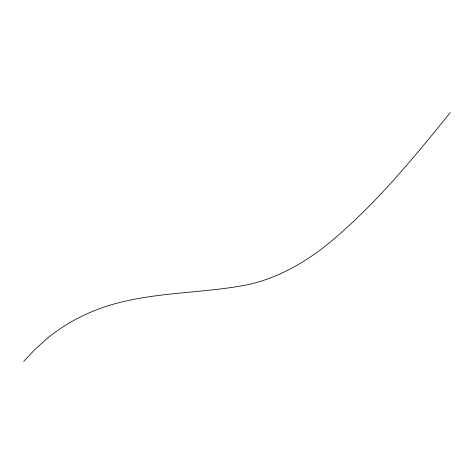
<?xml version="1.0" encoding="UTF-8"?>
<svg xmlns="http://www.w3.org/2000/svg" width="474" height="474" viewBox="0 0 474 474"><rect width="100%" height="100%" fill="white"/><g stroke="black" fill="none" stroke-linecap="round" stroke-linejoin="round"><path stroke-width="0.71" d="M450.3 112.575C412.576 159.175 374.235 206.072 327.635 244.199C303.259 263.817 275.068 279.488 244.092 285.443C190.619 295.106 133.769 291.16 83.667 315.4A175.516 175.516 0 0 0 46.873 338.709L35.123 349.267L23.7 361.425"/></g></svg>
